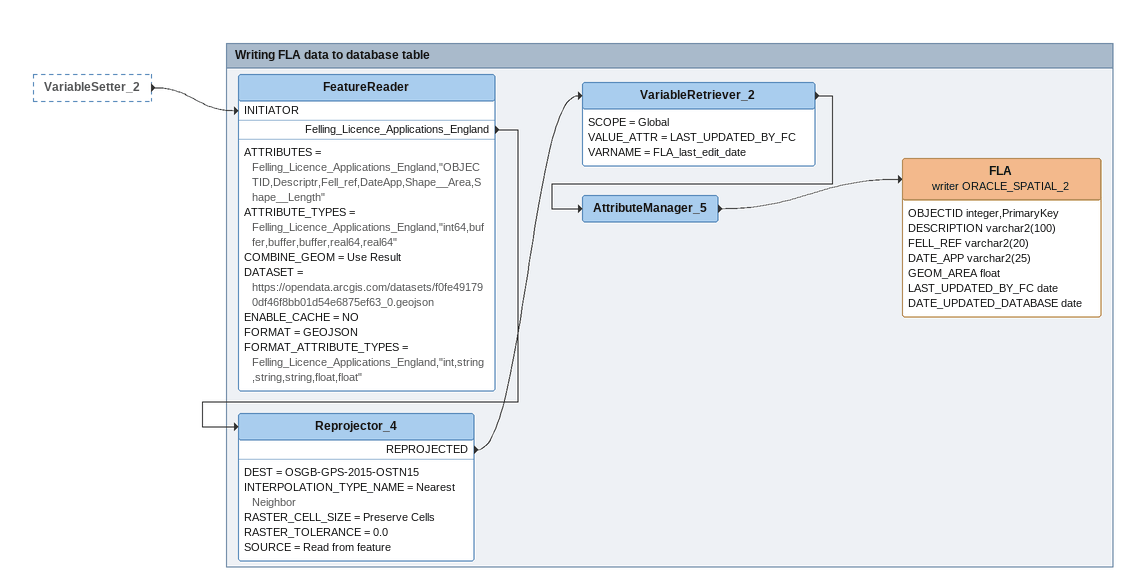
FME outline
VariableSetter_2 [outside]
    -> FeatureReader [INITIATOR]

Bookmark: Writing FLA data to database table
FeatureReader
    ATTRIBUTES = Felling_Licence_Applications_England,"OBJECTID,Descriptr,Fell_ref,DateApp,Shape__Area,Shape__Length"
    ATTRIBUTE_TYPES = Felling_Licence_Applications_England,"int64,buffer,buffer,buffer,real64,real64"
    COMBINE_GEOM = Use Result
    DATASET = https://opendata.arcgis.com/datasets/f0fe491790df46f8bb01d54e6875ef63_0.geojson
    ENABLE_CACHE = NO
    FORMAT = GEOJSON
    FORMAT_ATTRIBUTE_TYPES = Felling_Licence_Applications_England,"int,string,string,string,float,float"
    Felling_Licence_Applications_England -> Reprojector_4
Reprojector_4
    DEST = OSGB-GPS-2015-OSTN15
    INTERPOLATION_TYPE_NAME = Nearest Neighbor
    RASTER_CELL_SIZE = Preserve Cells
    RASTER_TOLERANCE = 0.0
    SOURCE = Read from feature
    REPROJECTED -> VariableRetriever_2
VariableRetriever_2
    SCOPE = Global
    VALUE_ATTR = LAST_UPDATED_BY_FC
    VARNAME = FLA_last_edit_date
    -> AttributeManager_5
AttributeManager_5
    -> FLA (writer ORACLE_SPATIAL_2)
FLA (writer ORACLE_SPATIAL_2)
    attributes: OBJECTID integer,PrimaryKey, DESCRIPTION varchar2(100), FELL_REF varchar2(20), DATE_APP varchar2(25), GEOM_AREA float, LAST_UPDATED_BY_FC date, DATE_UPDATED_DATABASE date
